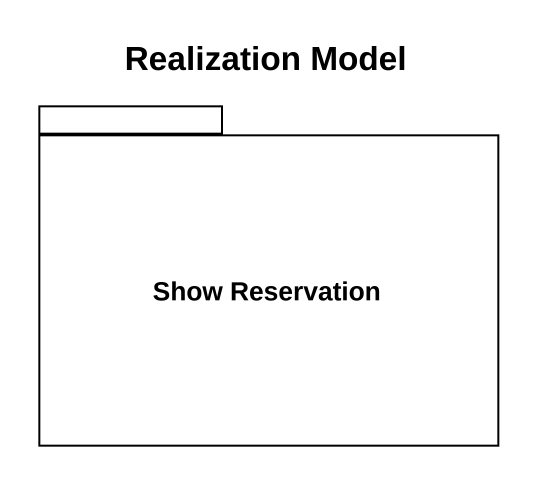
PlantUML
@startuml
title Realization Model
package "Show Reservation" as Show_Reservation {
}
@enduml
